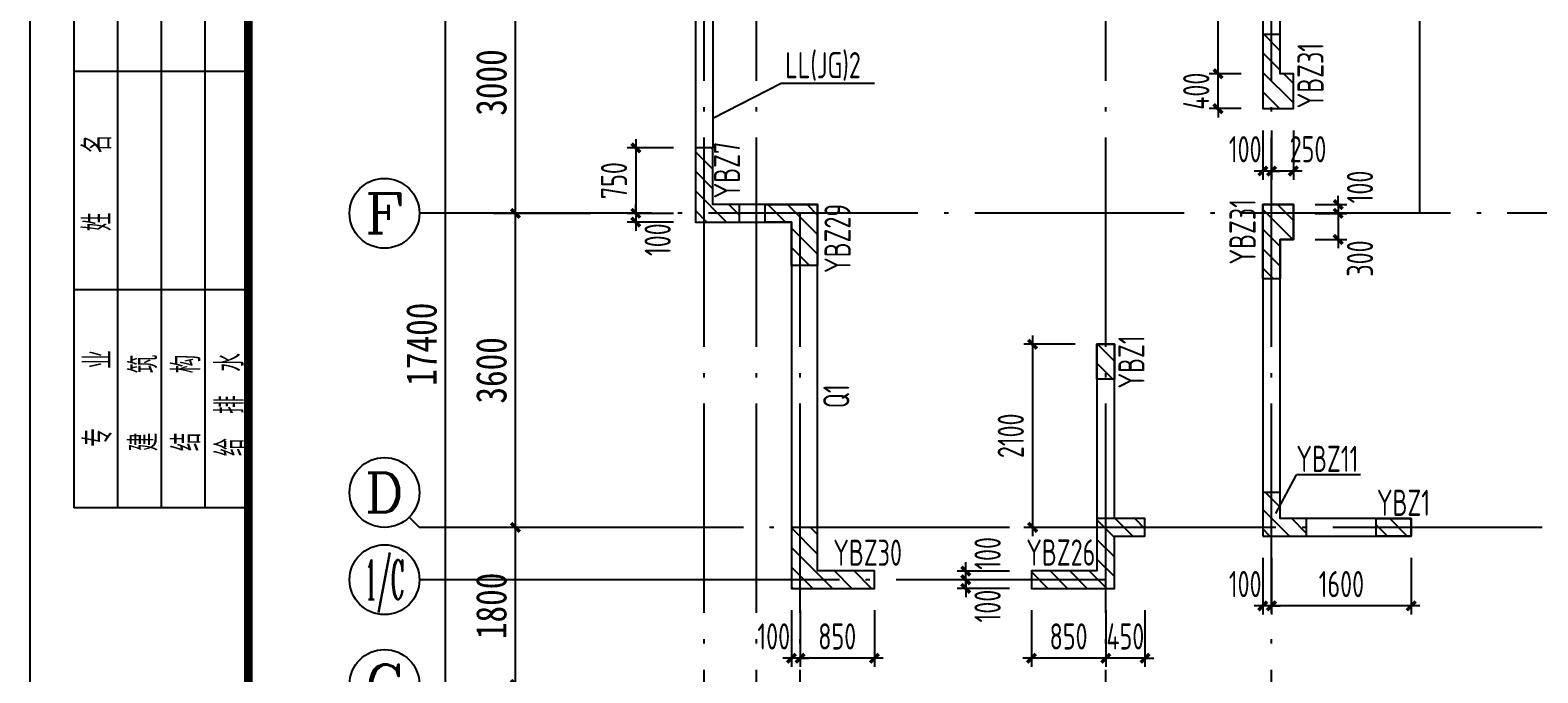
# Model space of a CAD drawing. Extents: x -144902 to 588294, y -160863 to 65494.
# Drawn here: x -20400 to -3130, y -33683 to -26315 of the extents above; entities that cross this region are included whole.
import ezdxf
from ezdxf.enums import TextEntityAlignment as Align

# ---------------------------------------------------------------- set-up
doc = ezdxf.new("R2010")
doc.units = 0
doc.header["$LTSCALE"] = 100
doc.linetypes.add('ACAD_ISO04W100', pattern=[30.5, 24, -3, 0.5, -3])
doc.layers.get('0').update_dxf_attribs({"linetype": 'CONTINUOUS'})
doc.layers.get('Defpoints').update_dxf_attribs({"linetype": 'CONTINUOUS'})
for name, color, linetype in [('1508', 2, 'CONTINUOUS'), ('AXIS', 3, 'CONTINUOUS'), ('AXIS_TEXT', 7, 'CONTINUOUS'), ('colu', 255, 'CONTINUOUS'), ('DIM', 3, 'CONTINUOUS'), ('DOTE', 253, 'ACAD_ISO04W100'), ('hatch1', 253, 'CONTINUOUS'), ('PUB_TITLE', 4, 'CONTINUOUS'), ('TEXT', 7, 'CONTINUOUS'), ('THIN', 7, 'CONTINUOUS'), ('tk', 7, 'CONTINUOUS'), ('剪力墙开洞', 170, 'CONTINUOUS'), ('剪力墙身标注', 7, 'CONTINUOUS'), ('砼墙', 3, 'CONTINUOUS'), ('门', 174, 'CONTINUOUS')]:
    doc.layers.add(name, color=color, linetype=linetype)
doc.styles.add('_HZTXT', font='complex.shx', dxfattribs={"width": 0.7, "bigfont": 'tssdchn.shx'})
doc.styles.add('COMPLEX', font='COMPLEX')
doc.styles.add('DIM_FONT', font='SIMHEI.TTF', dxfattribs={"width": 0.8})
doc.styles.add('DX', font='tssdeng.shx', dxfattribs={"width": 0.7, "bigfont": 'tssdchn.shx'})
doc.styles.get("Standard").update_dxf_attribs({"font": 'tssdeng.shx', "width": 0.7, "bigfont": 'tssdchn.shx'})
doc.styles.add('TSSD_Dimension', font='Tssdeng.shx', dxfattribs={"width": 0.7, "bigfont": 'tssdchn.shx'})
doc.dimstyles.new('_TCH_ARCH&&100', dxfattribs={"dimtxt": 350, "dimasz": 100, "dimexe": 250, "dimexo": 300, "dimgap": 100, "dimtad": 1, "dimdec": 0, "dimzin": 0, "dimdsep": 46, "dimtxsty": 'DIM_FONT', "dimblk": 'ARCHTICK', "dimcen": 0.09, "dimclrt": 7, "dimazin": 2, "dimtfac": 1, "dimtdec": 0, "dimtix": 1, "dimtmove": 2, "dimatfit": 3, "dimfxl": 1, "dimtolj": 1, "dimtzin": 0, "dimarcsym": 0})
doc.dimstyles.new('TSSD_100_100', dxfattribs={"dimtxt": 300, "dimasz": 100, "dimexe": 100, "dimexo": 250, "dimgap": 100, "dimtad": 1, "dimdec": 0, "dimzin": 0, "dimdsep": 46, "dimtxsty": 'TSSD_Dimension', "dimblk": 'ARCHTICK', "dimcen": 0, "dimdle": 100, "dimclrt": 7, "dimadec": 0, "dimazin": 0, "dimtfac": 1, "dimtdec": 0, "dimtix": 1, "dimtmove": 2, "dimatfit": 3, "dimfxl": 1, "dimtolj": 1, "dimtzin": 0, "dimarcsym": 0})
pattern_1 = [(135, (18956.95, -48219.86), (112.2532, 112.2532), [])]
pattern_2 = [(135, (18956.95, -13940.44), (112.2532, 112.2532), [])]

# ---------------------------------------------------------------- blocks, each defined once
blk = doc.blocks.new('A1tk')
at = {"layer": 'PUB_TITLE'}
for p, q in [((500, 58400), (500, 43400)), ((1000, 58400), (1000, 43400)), ((1500, 58400), (1500, 43400)), ((2000, 58400), (2000, 43400)), ((2500, 48400), (500, 48400)), ((2500, 45900), (500, 45900)), ((2500, 43400), (500, 43400))]:
    blk.add_line(p, q, dxfattribs=at)
at = {"layer": 'tk', "color": 5}
blk.add_lwpolyline([(0, 0), (0, 59400), (84100, 59400), (84100, 0)], close=True, dxfattribs=at)
at = {"layer": 'tk', "const_width": 100}
blk.add_lwpolyline([(2500, 1000), (83100, 1000), (83100, 58400), (2500, 58400)], close=True, dxfattribs=at)
at = {"layer": 'PUB_TITLE', "style": 'DX', "width": 0.7}
for s, p in [('姓     名', (752, 47126)), ('专     业', (762, 44655)), ('建     筑', (1283, 44602, 2200)), ('结     构', (1774, 44602, 2200)), ('给  排  水', (2271, 44582, 2200))]:
    blk.add_text(s, height=320, rotation=90, dxfattribs=at).set_placement(p, align=Align.MIDDLE)
blk = doc.blocks.new('_ArchTick')
at = {"color": 0, "linetype": 'ByBlock', "const_width": 0.4}
blk.add_lwpolyline([(-0.5, -0.5), (0.5, 0.5)], dxfattribs=at)
blk = doc.blocks.new('*D743')
at = {"layer": 'Defpoints', "color": 0}
for p in [(-6180, -32115), (-4580, -32115), (-6180, -32915)]:
    blk.add_point(p, dxfattribs=at)
at = {"layer": 'DIM', "color": 0, "lineweight": -2}
for p, q in [((-6180, -32365), (-6180, -33015)), ((-4580, -32365), (-4580, -33015)), ((-4480, -32915), (-6280, -32915))]:
    blk.add_line(p, q, dxfattribs=at)
at = {"layer": 'DIM', "color": 0, "lineweight": -2, "xscale": 100, "yscale": 100, "zscale": 100, "rotation": 180}
blk.add_blockref('_ArchTick', (-6180, -32915), dxfattribs=at)
at = {"layer": 'DIM', "color": 0, "lineweight": -2, "xscale": 100, "yscale": 100, "zscale": 100}
blk.add_blockref('_ArchTick', (-4580, -32915), dxfattribs=at)
at = {"layer": 'DIM', "color": 7, "insert": (-5380, -32665), "char_height": 300, "attachment_point": 5, "style": 'TSSD_Dimension'}
blk.add_mtext('\\A1;1600', dxfattribs=at)
blk = doc.blocks.new('*D744')
at = {"layer": 'Defpoints', "color": 0}
for p in [(-6280, -32115), (-6180, -32115), (-6280, -32915)]:
    blk.add_point(p, dxfattribs=at)
at = {"layer": 'DIM', "color": 0, "lineweight": -2}
for p, q in [((-6280, -32365), (-6280, -33015)), ((-6180, -32365), (-6180, -33015)), ((-6280, -32915), (-6380, -32915)), ((-6180, -32915), (-6280, -32915)), ((-6180, -32915), (-6080, -32915))]:
    blk.add_line(p, q, dxfattribs=at)
at = {"layer": 'DIM', "color": 0, "lineweight": -2, "xscale": 100, "yscale": 100, "zscale": 100}
blk.add_blockref('_ArchTick', (-6280, -32915), dxfattribs=at)
at = {"layer": 'DIM', "color": 0, "lineweight": -2, "xscale": 100, "yscale": 100, "zscale": 100, "rotation": 180}
blk.add_blockref('_ArchTick', (-6180, -32915), dxfattribs=at)
at = {"layer": 'DIM', "color": 7, "insert": (-6482, -32665), "char_height": 300, "attachment_point": 5, "style": 'TSSD_Dimension'}
blk.add_mtext('\\A1;100', dxfattribs=at)
blk = doc.blocks.new('*D745')
at = {"layer": 'Defpoints', "color": 0}
for p in [(-6793, -26815), (-6280, -26815), (-6280, -27215)]:
    blk.add_point(p, dxfattribs=at)
at = {"layer": 'DIM', "color": 0, "lineweight": -2}
for p, q in [((-6793, -26815), (-6793, -26715)), ((-6530, -26815), (-6893, -26815)), ((-6793, -27215), (-6793, -26815)), ((-6530, -27215), (-6893, -27215)), ((-6793, -27215), (-6793, -27315))]:
    blk.add_line(p, q, dxfattribs=at)
at = {"layer": 'DIM', "color": 0, "lineweight": -2, "xscale": 100, "yscale": 100, "zscale": 100}
for p, rotation in [((-6793, -26815), 270), ((-6793, -27215), 90)]:
    blk.add_blockref('_ArchTick', p, dxfattribs=dict(at, rotation=rotation))
at = {"layer": 'DIM', "color": 7, "insert": (-7043, -27015), "char_height": 300, "attachment_point": 5, "rotation": 90, "style": 'TSSD_Dimension'}
blk.add_mtext('\\A1;400', dxfattribs=at)
blk = doc.blocks.new('*D763')
at = {"layer": 'Defpoints', "color": 0}
for p in [(-8080, -32715), (-7630, -32715), (-8080, -33515)]:
    blk.add_point(p, dxfattribs=at)
at = {"layer": 'DIM', "color": 0, "lineweight": -2}
for p, q in [((-8080, -32965), (-8080, -33615)), ((-7630, -32965), (-7630, -33615)), ((-8080, -33515), (-8180, -33515)), ((-7630, -33515), (-8080, -33515)), ((-7630, -33515), (-7530, -33515))]:
    blk.add_line(p, q, dxfattribs=at)
at = {"layer": 'DIM', "color": 0, "lineweight": -2, "xscale": 100, "yscale": 100, "zscale": 100}
blk.add_blockref('_ArchTick', (-8080, -33515), dxfattribs=at)
at = {"layer": 'DIM', "color": 0, "lineweight": -2, "xscale": 100, "yscale": 100, "zscale": 100, "rotation": 180}
blk.add_blockref('_ArchTick', (-7630, -33515), dxfattribs=at)
at = {"layer": 'DIM', "color": 7, "insert": (-7855, -33265), "char_height": 300, "attachment_point": 5, "style": 'TSSD_Dimension'}
blk.add_mtext('\\A1;450', dxfattribs=at)
blk = doc.blocks.new('*D764')
at = {"layer": 'Defpoints', "color": 0}
for p in [(-8930, -32715), (-8080, -32715), (-8930, -33515)]:
    blk.add_point(p, dxfattribs=at)
at = {"layer": 'DIM', "color": 0, "lineweight": -2}
for p, q in [((-8930, -32965), (-8930, -33615)), ((-8080, -32965), (-8080, -33615)), ((-7980, -33515), (-9030, -33515))]:
    blk.add_line(p, q, dxfattribs=at)
at = {"layer": 'DIM', "color": 0, "lineweight": -2, "xscale": 100, "yscale": 100, "zscale": 100, "rotation": 180}
blk.add_blockref('_ArchTick', (-8930, -33515), dxfattribs=at)
at = {"layer": 'DIM', "color": 0, "lineweight": -2, "xscale": 100, "yscale": 100, "zscale": 100}
blk.add_blockref('_ArchTick', (-8080, -33515), dxfattribs=at)
at = {"layer": 'DIM', "color": 7, "insert": (-8505, -33265), "char_height": 300, "attachment_point": 5, "style": 'TSSD_Dimension'}
blk.add_mtext('\\A1;850', dxfattribs=at)
blk = doc.blocks.new('*D856')
at = {"layer": 'Defpoints', "color": 0}
for p in [(-6180, -27215), (-5930, -27215), (-6180, -27930)]:
    blk.add_point(p, dxfattribs=at)
at = {"layer": 'DIM', "color": 0, "lineweight": -2}
for p, q in [((-6180, -27465), (-6180, -28030)), ((-5930, -27465), (-5930, -28030)), ((-5830, -27930), (-6280, -27930))]:
    blk.add_line(p, q, dxfattribs=at)
at = {"layer": 'DIM', "color": 0, "lineweight": -2, "xscale": 100, "yscale": 100, "zscale": 100, "rotation": 180}
blk.add_blockref('_ArchTick', (-6180, -27930), dxfattribs=at)
at = {"layer": 'DIM', "color": 0, "lineweight": -2, "xscale": 100, "yscale": 100, "zscale": 100}
blk.add_blockref('_ArchTick', (-5930, -27930), dxfattribs=at)
at = {"layer": 'DIM', "color": 7, "insert": (-5762, -27680), "char_height": 300, "attachment_point": 5, "style": 'TSSD_Dimension'}
blk.add_mtext('\\A1;250', dxfattribs=at)
blk = doc.blocks.new('*D857')
at = {"layer": 'Defpoints', "color": 0}
for p in [(-6280, -27215), (-6180, -27215), (-6280, -27930)]:
    blk.add_point(p, dxfattribs=at)
at = {"layer": 'DIM', "color": 0, "lineweight": -2}
for p, q in [((-6280, -27465), (-6280, -28030)), ((-6180, -27465), (-6180, -28030)), ((-6280, -27930), (-6380, -27930)), ((-6180, -27930), (-6280, -27930)), ((-6180, -27930), (-6080, -27930))]:
    blk.add_line(p, q, dxfattribs=at)
at = {"layer": 'DIM', "color": 0, "lineweight": -2, "xscale": 100, "yscale": 100, "zscale": 100}
blk.add_blockref('_ArchTick', (-6280, -27930), dxfattribs=at)
at = {"layer": 'DIM', "color": 0, "lineweight": -2, "xscale": 100, "yscale": 100, "zscale": 100, "rotation": 180}
blk.add_blockref('_ArchTick', (-6180, -27930), dxfattribs=at)
at = {"layer": 'DIM', "color": 7, "insert": (-6482, -27680), "char_height": 300, "attachment_point": 5, "style": 'TSSD_Dimension'}
blk.add_mtext('\\A1;100', dxfattribs=at)
blk = doc.blocks.new('*D858')
at = {"layer": 'Defpoints', "color": 0}
for p in [(-5930, -28315), (-5930, -28415), (-5417, -28415)]:
    blk.add_point(p, dxfattribs=at)
at = {"layer": 'DIM', "color": 0, "lineweight": -2}
for p, q in [((-5680, -28315), (-5317, -28315)), ((-5417, -28315), (-5417, -28215)), ((-5417, -28315), (-5417, -28415)), ((-5680, -28415), (-5317, -28415)), ((-5417, -28415), (-5417, -28515))]:
    blk.add_line(p, q, dxfattribs=at)
at = {"layer": 'DIM', "color": 0, "lineweight": -2, "xscale": 100, "yscale": 100, "zscale": 100}
for p, rotation in [((-5417, -28315), 270), ((-5417, -28415), 90)]:
    blk.add_blockref('_ArchTick', p, dxfattribs=dict(at, rotation=rotation))
at = {"layer": 'DIM', "color": 7, "insert": (-5167, -28113), "char_height": 300, "attachment_point": 5, "rotation": 90, "style": 'TSSD_Dimension'}
blk.add_mtext('\\A1;100', dxfattribs=at)
blk = doc.blocks.new('*D859')
at = {"layer": 'Defpoints', "color": 0}
for p in [(-5930, -28415), (-5930, -28715), (-5417, -28715)]:
    blk.add_point(p, dxfattribs=at)
at = {"layer": 'DIM', "color": 0, "lineweight": -2}
for p, q in [((-5417, -28315), (-5417, -28815)), ((-5680, -28415), (-5317, -28415)), ((-5680, -28715), (-5317, -28715))]:
    blk.add_line(p, q, dxfattribs=at)
at = {"layer": 'DIM', "color": 0, "lineweight": -2, "xscale": 100, "yscale": 100, "zscale": 100}
for p, rotation in [((-5417, -28415), 90), ((-5417, -28715), 270)]:
    blk.add_blockref('_ArchTick', p, dxfattribs=dict(at, rotation=rotation))
at = {"layer": 'DIM', "color": 7, "insert": (-5167, -28933), "char_height": 300, "attachment_point": 5, "rotation": 90, "style": 'TSSD_Dimension'}
blk.add_mtext('\\A1;300', dxfattribs=at)
blk = doc.blocks.new('*D860')
at = {"layer": 'Defpoints', "color": 0}
for p in [(-9683, -32615), (-8930, -32615), (-8930, -32715)]:
    blk.add_point(p, dxfattribs=at)
at = {"layer": 'DIM', "color": 0, "lineweight": -2}
for p, q in [((-9180, -32615), (-9783, -32615)), ((-9683, -32615), (-9683, -32515)), ((-9683, -32715), (-9683, -32615)), ((-9180, -32715), (-9783, -32715)), ((-9683, -32715), (-9683, -32815))]:
    blk.add_line(p, q, dxfattribs=at)
at = {"layer": 'DIM', "color": 0, "lineweight": -2, "xscale": 100, "yscale": 100, "zscale": 100}
for p, rotation in [((-9683, -32615), 270), ((-9683, -32715), 90)]:
    blk.add_blockref('_ArchTick', p, dxfattribs=dict(at, rotation=rotation))
at = {"layer": 'DIM', "color": 7, "insert": (-9433, -32917), "char_height": 300, "attachment_point": 5, "rotation": 90, "style": 'TSSD_Dimension'}
blk.add_mtext('\\A1;100', dxfattribs=at)
blk = doc.blocks.new('*D861')
at = {"layer": 'Defpoints', "color": 0}
for p in [(-9683, -32515), (-8930, -32515), (-8930, -32615)]:
    blk.add_point(p, dxfattribs=at)
at = {"layer": 'DIM', "color": 0, "lineweight": -2}
for p, q in [((-9683, -32515), (-9683, -32415)), ((-9180, -32515), (-9783, -32515)), ((-9180, -32615), (-9783, -32615)), ((-9683, -32615), (-9683, -32515)), ((-9683, -32615), (-9683, -32715))]:
    blk.add_line(p, q, dxfattribs=at)
at = {"layer": 'DIM', "color": 0, "lineweight": -2, "xscale": 100, "yscale": 100, "zscale": 100}
for p, rotation in [((-9683, -32515), 270), ((-9683, -32615), 90)]:
    blk.add_blockref('_ArchTick', p, dxfattribs=dict(at, rotation=rotation))
at = {"layer": 'DIM', "color": 7, "insert": (-9433, -32313), "char_height": 300, "attachment_point": 5, "rotation": 90, "style": 'TSSD_Dimension'}
blk.add_mtext('\\A1;100', dxfattribs=at)
blk = doc.blocks.new('*D862')
at = {"layer": 'Defpoints', "color": 0}
for p in [(-8180, -29915), (-8917, -32015), (-8180, -32015)]:
    blk.add_point(p, dxfattribs=at)
at = {"layer": 'DIM', "color": 0, "lineweight": -2}
for p, q in [((-8917, -29815), (-8917, -32115)), ((-8430, -29915), (-9017, -29915)), ((-8430, -32015), (-9017, -32015))]:
    blk.add_line(p, q, dxfattribs=at)
at = {"layer": 'DIM', "color": 0, "lineweight": -2, "xscale": 100, "yscale": 100, "zscale": 100}
for p, rotation in [((-8917, -29915), 90), ((-8917, -32015), 270)]:
    blk.add_blockref('_ArchTick', p, dxfattribs=dict(at, rotation=rotation))
at = {"layer": 'DIM', "color": 7, "insert": (-9167, -30965), "char_height": 300, "attachment_point": 5, "rotation": 90, "style": 'TSSD_Dimension'}
blk.add_mtext('\\A1;2100', dxfattribs=at)
blk = doc.blocks.new('*D863')
at = {"layer": 'Defpoints', "color": 0}
for p in [(-11580, -32715), (-10730, -32715), (-11580, -33515)]:
    blk.add_point(p, dxfattribs=at)
at = {"layer": 'DIM', "color": 0, "lineweight": -2}
for p, q in [((-11580, -32965), (-11580, -33615)), ((-10730, -32965), (-10730, -33615)), ((-10630, -33515), (-11680, -33515))]:
    blk.add_line(p, q, dxfattribs=at)
at = {"layer": 'DIM', "color": 0, "lineweight": -2, "xscale": 100, "yscale": 100, "zscale": 100, "rotation": 180}
blk.add_blockref('_ArchTick', (-11580, -33515), dxfattribs=at)
at = {"layer": 'DIM', "color": 0, "lineweight": -2, "xscale": 100, "yscale": 100, "zscale": 100}
blk.add_blockref('_ArchTick', (-10730, -33515), dxfattribs=at)
at = {"layer": 'DIM', "color": 7, "insert": (-11155, -33265), "char_height": 300, "attachment_point": 5, "style": 'TSSD_Dimension'}
blk.add_mtext('\\A1;850', dxfattribs=at)
blk = doc.blocks.new('*D864')
at = {"layer": 'Defpoints', "color": 0}
for p in [(-11680, -32715), (-11580, -32715), (-11680, -33515)]:
    blk.add_point(p, dxfattribs=at)
at = {"layer": 'DIM', "color": 0, "lineweight": -2}
for p, q in [((-11680, -32965), (-11680, -33615)), ((-11580, -32965), (-11580, -33615)), ((-11680, -33515), (-11780, -33515)), ((-11580, -33515), (-11680, -33515)), ((-11580, -33515), (-11480, -33515))]:
    blk.add_line(p, q, dxfattribs=at)
at = {"layer": 'DIM', "color": 0, "lineweight": -2, "xscale": 100, "yscale": 100, "zscale": 100}
blk.add_blockref('_ArchTick', (-11680, -33515), dxfattribs=at)
at = {"layer": 'DIM', "color": 0, "lineweight": -2, "xscale": 100, "yscale": 100, "zscale": 100, "rotation": 180}
blk.add_blockref('_ArchTick', (-11580, -33515), dxfattribs=at)
at = {"layer": 'DIM', "color": 7, "insert": (-11882, -33265), "char_height": 300, "attachment_point": 5, "style": 'TSSD_Dimension'}
blk.add_mtext('\\A1;100', dxfattribs=at)
blk = doc.blocks.new('*D865')
at = {"layer": 'Defpoints', "color": 0}
for p in [(-12780, -27665), (-13462, -28415), (-12780, -28415)]:
    blk.add_point(p, dxfattribs=at)
at = {"layer": 'DIM', "color": 0, "lineweight": -2}
for p, q in [((-13462, -27565), (-13462, -28515)), ((-13030, -27665), (-13562, -27665)), ((-13030, -28415), (-13562, -28415))]:
    blk.add_line(p, q, dxfattribs=at)
at = {"layer": 'DIM', "color": 0, "lineweight": -2, "xscale": 100, "yscale": 100, "zscale": 100}
for p, rotation in [((-13462, -27665), 90), ((-13462, -28415), 270)]:
    blk.add_blockref('_ArchTick', p, dxfattribs=dict(at, rotation=rotation))
at = {"layer": 'DIM', "color": 7, "insert": (-13712, -28040), "char_height": 300, "attachment_point": 5, "rotation": 90, "style": 'TSSD_Dimension'}
blk.add_mtext('\\A1;750', dxfattribs=at)
blk = doc.blocks.new('*D866')
at = {"layer": 'Defpoints', "color": 0}
for p in [(-12780, -28415), (-13462, -28515), (-12780, -28515)]:
    blk.add_point(p, dxfattribs=at)
at = {"layer": 'DIM', "color": 0, "lineweight": -2}
for p, q in [((-13462, -28415), (-13462, -28315)), ((-13030, -28415), (-13562, -28415)), ((-13462, -28415), (-13462, -28515)), ((-13030, -28515), (-13562, -28515)), ((-13462, -28515), (-13462, -28615))]:
    blk.add_line(p, q, dxfattribs=at)
at = {"layer": 'DIM', "color": 0, "lineweight": -2, "xscale": 100, "yscale": 100, "zscale": 100}
for p, rotation in [((-13462, -28415), 270), ((-13462, -28515), 90)]:
    blk.add_blockref('_ArchTick', p, dxfattribs=dict(at, rotation=rotation))
at = {"layer": 'DIM', "color": 7, "insert": (-13212, -28717), "char_height": 300, "attachment_point": 5, "rotation": 90, "style": 'TSSD_Dimension'}
blk.add_mtext('\\A1;100', dxfattribs=at)
blk = doc.blocks.new('*D905')
at = {"layer": 'Defpoints', "color": 0}
for p in [(-6793, -23915), (-6280, -23915), (-6280, -26815)]:
    blk.add_point(p, dxfattribs=at)
at = {"layer": 'DIM', "color": 0, "lineweight": -2}
for p, q in [((-6793, -26915), (-6793, -23815)), ((-6530, -23915), (-6893, -23915)), ((-6530, -26815), (-6893, -26815))]:
    blk.add_line(p, q, dxfattribs=at)
at = {"layer": 'DIM', "color": 0, "lineweight": -2, "xscale": 100, "yscale": 100, "zscale": 100}
for p, rotation in [((-6793, -23915), 90), ((-6793, -26815), 270)]:
    blk.add_blockref('_ArchTick', p, dxfattribs=dict(at, rotation=rotation))
at = {"layer": 'DIM', "color": 7, "insert": (-7043, -25365), "char_height": 300, "attachment_point": 5, "rotation": 90, "style": 'TSSD_Dimension'}
blk.add_mtext('\\A1;2900', dxfattribs=at)
blk = doc.blocks.new('*D912')
at = {"layer": 'AXIS', "color": 0, "lineweight": -2}
for p, q in [((-13980, -32015), (-15091, -32015)), ((-14841, -33815), (-14841, -32015)), ((-13980, -33815), (-15091, -33815))]:
    blk.add_line(p, q, dxfattribs=at)
at = {"layer": 'Defpoints', "color": 0}
for p in [(-14841, -32015), (-13680, -32015), (-13680, -33815)]:
    blk.add_point(p, dxfattribs=at)
at = {"layer": 'AXIS', "color": 0, "lineweight": -2, "xscale": 100, "yscale": 100, "zscale": 100}
for p, rotation in [((-14841, -32015), 90), ((-14841, -33815), 270)]:
    blk.add_blockref('_ArchTick', p, dxfattribs=dict(at, rotation=rotation))
at = {"layer": 'AXIS', "color": 7, "insert": (-15116, -32915), "char_height": 350, "attachment_point": 5, "rotation": 90, "style": 'DIM_FONT'}
blk.add_mtext('\\A1;1800', dxfattribs=at)
blk = doc.blocks.new('*D913')
at = {"layer": 'AXIS', "color": 0, "lineweight": -2}
for p, q in [((-13980, -28415), (-15091, -28415)), ((-14841, -32015), (-14841, -28415)), ((-13980, -32015), (-15091, -32015))]:
    blk.add_line(p, q, dxfattribs=at)
at = {"layer": 'Defpoints', "color": 0}
for p in [(-14841, -28415), (-13680, -28415), (-13680, -32015)]:
    blk.add_point(p, dxfattribs=at)
at = {"layer": 'AXIS', "color": 0, "lineweight": -2, "xscale": 100, "yscale": 100, "zscale": 100}
for p, rotation in [((-14841, -28415), 90), ((-14841, -32015), 270)]:
    blk.add_blockref('_ArchTick', p, dxfattribs=dict(at, rotation=rotation))
at = {"layer": 'AXIS', "color": 7, "insert": (-15116, -30215), "char_height": 350, "attachment_point": 5, "rotation": 90, "style": 'DIM_FONT'}
blk.add_mtext('\\A1;3600', dxfattribs=at)
blk = doc.blocks.new('*D914')
at = {"layer": 'AXIS', "color": 0, "lineweight": -2}
for p, q in [((-13980, -25415), (-15091, -25415)), ((-14841, -28415), (-14841, -25415)), ((-13980, -28415), (-15091, -28415))]:
    blk.add_line(p, q, dxfattribs=at)
at = {"layer": 'Defpoints', "color": 0}
for p in [(-14841, -25415), (-13680, -25415), (-13680, -28415)]:
    blk.add_point(p, dxfattribs=at)
at = {"layer": 'AXIS', "color": 0, "lineweight": -2, "xscale": 100, "yscale": 100, "zscale": 100}
for p, rotation in [((-14841, -25415), 90), ((-14841, -28415), 270)]:
    blk.add_blockref('_ArchTick', p, dxfattribs=dict(at, rotation=rotation))
at = {"layer": 'AXIS', "color": 7, "insert": (-15116, -26915), "char_height": 350, "attachment_point": 5, "rotation": 90, "style": 'DIM_FONT'}
blk.add_mtext('\\A1;3000', dxfattribs=at)
blk = doc.blocks.new('*D917')
at = {"layer": 'AXIS', "color": 0, "lineweight": -2}
for p, q in [((-13980, -21215), (-15891, -21215)), ((-15641, -38615), (-15641, -21215)), ((-13980, -38615), (-15891, -38615))]:
    blk.add_line(p, q, dxfattribs=at)
at = {"layer": 'Defpoints', "color": 0}
for p in [(-15641, -21215), (-13680, -21215, 0), (-13680, -38615)]:
    blk.add_point(p, dxfattribs=at)
at = {"layer": 'AXIS', "color": 0, "lineweight": -2, "xscale": 100, "yscale": 100, "zscale": 100}
for p, rotation in [((-15641, -21215), 90), ((-15641, -38615), 270)]:
    blk.add_blockref('_ArchTick', p, dxfattribs=dict(at, rotation=rotation))
at = {"layer": 'AXIS', "color": 7, "insert": (-15916, -29915), "char_height": 350, "attachment_point": 5, "rotation": 90, "style": 'DIM_FONT'}
blk.add_mtext('\\A1;17400', dxfattribs=at)
blk = doc.blocks.new('_AXISO')
blk.add_circle((0, 0), 0.5)
at = {"layer": 'AXIS_TEXT', "style": 'COMPLEX', "width": 1.041667}
blk.add_attdef('A', text='', height=0.56, dxfattribs=at).set_placement((-0.25, -0.28), (0.25, -0.28), align=Align.FIT)

msp = doc.modelspace()

# ---------------------------------------------------------------- hatches: boundary and pattern name
at = {"layer": 'hatch1'}
h = msp.add_hatch(dxfattribs=at)
h.set_pattern_fill('ANSI31', color=256, scale=50, style=0)
h.set_pattern_definition(pattern_1)
h.paths.add_polyline_path([(-6079.893, -26814.747), (-6079.893, -26364.747), (-6279.893, -26364.747), (-6279.893, -27214.747), (-5929.893, -27214.747), (-5929.893, -26814.747)])
h = msp.add_hatch(dxfattribs=at)
h.set_pattern_fill('ANSI31', color=256, scale=50, style=0)
h.set_pattern_definition(pattern_1)
h.paths.add_polyline_path([(-12579.893, -27664.746), (-12579.893, -28314.747), (-12279.893, -28314.75), (-12279.893, -28514.744), (-12779.902, -28514.744), (-12779.893, -27664.746)])
h = msp.add_hatch(dxfattribs=at)
h.set_pattern_fill('ANSI31', color=256, scale=50, style=0)
h.set_pattern_definition(pattern_1)
h.paths.add_polyline_path([(-11979.893, -28314.753), (-11379.888, -28314.759), (-11379.893, -29014.755), (-11679.893, -29014.755), (-11679.893, -28514.744), (-11979.893, -28514.744)])
h = msp.add_hatch(dxfattribs=at)
h.set_pattern_fill('ANSI31', color=256, scale=50, style=0)
h.set_pattern_definition(pattern_1)
h.paths.add_polyline_path([(-6079.893, -28714.746), (-6079.893, -29164.746), (-6279.893, -29164.746), (-6279.893, -28314.746), (-5929.893, -28314.746), (-5929.893, -28714.746)])
h = msp.add_hatch(dxfattribs=at)
h.set_pattern_fill('ANSI31', color=256, scale=50, style=0)
h.set_pattern_definition(pattern_2)
h.paths.add_polyline_path([(-7979.893, -29914.757), (-7979.893, -30314.757), (-8179.893, -30314.757), (-8179.893, -29914.757)])
h = msp.add_hatch(dxfattribs=at)
h.set_pattern_fill('ANSI31', color=256, scale=50, style=0)
h.set_pattern_definition(pattern_2)
h.paths.add_polyline_path([(-6279.893, -32114.757), (-5780.38, -32114.757), (-5780.38, -31914.76), (-6080.38, -31914.76), (-6080.351, -31614.772), (-6279.904, -31614.764)])
h = msp.add_hatch(dxfattribs=at)
h.set_pattern_fill('ANSI31', color=256, scale=50, style=0)
h.set_pattern_definition(pattern_2)
h.paths.add_polyline_path([(-7629.893, -31914.746), (-8179.893, -31914.746), (-8179.893, -32514.746), (-8929.893, -32514.746), (-8929.893, -32714.746), (-7979.893, -32714.746), (-7979.893, -32114.746), (-7629.893, -32114.746)])
h = msp.add_hatch(dxfattribs=at)
h.set_pattern_fill('ANSI31', color=256, scale=50, style=0)
h.set_pattern_definition(pattern_2)
h.paths.add_polyline_path([(-4579.893, -32114.757), (-4979.893, -32114.757), (-4979.893, -31914.757), (-4579.893, -31914.757)])
h = msp.add_hatch(dxfattribs=at)
h.set_pattern_fill('ANSI31', color=256, scale=50, style=0)
h.set_pattern_definition(pattern_2)
h.paths.add_polyline_path([(-10729.893, -32514.746), (-11379.893, -32514.746), (-11379.893, -32014.746), (-11679.893, -32014.746), (-11679.893, -32714.746), (-10729.893, -32714.746)])

# ---------------------------------------------------------------- linework, layer by layer
at = {"layer": 'AXIS'}
for p, q in [((-13279.893, -28414.757, 0), (-15941.251, -28414.757, 0)), ((-16058.409, -31897.6, 0), (-15941.251, -32014.757, 0)), ((-13279.893, -32014.757, 0), (-15941.251, -32014.757, 0)), ((-13279.893, -32614.757, 0), (-15941.251, -32614.757, 0))]:
    msp.add_line(p, q, dxfattribs=at)
at = {"layer": 'colu', "color": 1}
msp.add_line((-12279.893, -28314.747, 0), (-12279.893, -28514.749, 0), dxfattribs=at)
at = {"layer": 'colu', "color": 1, "elevation": 0}
for points in [[(-6079.893, -26814.747), (-6079.893, -26364.747), (-6279.893, -26364.747), (-6279.893, -27214.747), (-5929.893, -27214.747), (-5929.893, -26814.747), (-6079.893, -26814.747)], [(-12279.893, -28314.75), (-12579.893, -28314.747), (-12579.893, -27664.746), (-12779.893, -27664.746), (-12779.902, -28514.744), (-12279.893, -28514.744)], [(-11679.893, -28514.744), (-11979.893, -28514.744), (-11979.893, -28314.753), (-11379.888, -28314.759), (-11379.893, -29014.755), (-11679.893, -29014.755), (-11679.893, -28514.755)], [(-6079.893, -28714.746), (-6079.893, -29164.746), (-6279.893, -29164.746), (-6279.893, -28314.746), (-5929.893, -28314.746), (-5929.893, -28714.746), (-6079.893, -28714.746)], [(-7979.893, -29914.757), (-7979.893, -30314.757), (-8179.893, -30314.757), (-8179.893, -29914.757), (-7979.893, -29914.757)], [(-7629.893, -31914.746), (-8179.893, -31914.746), (-8179.893, -32514.746), (-8929.893, -32514.746), (-8929.893, -32714.746), (-7979.893, -32714.746), (-7979.893, -32114.746), (-7629.893, -32114.746), (-7629.893, -31914.746)], [(-4579.893, -32114.757), (-4979.893, -32114.757), (-4979.893, -31914.757), (-4579.893, -31914.757), (-4579.893, -32114.757)], [(-10729.893, -32514.746), (-11379.893, -32514.746), (-11379.893, -32014.746), (-11679.893, -32014.746), (-11679.893, -32714.746), (-10729.893, -32714.746), (-10729.893, -32514.746)]]:
    msp.add_lwpolyline(points, dxfattribs=at)
at = {"layer": 'colu', "color": 1}
msp.add_lwpolyline([(-6279.893, -32114.757), (-5780.38, -32114.757), (-5780.38, -31914.76), (-6080.38, -31914.76), (-6080.351, -31614.772), (-6279.904, -31614.764), (-6279.893, -32114.757)], dxfattribs=at)
at = {"layer": 'DOTE'}
for p, q in [((-12679.893, -39096.366), (-12679.893, -20214.757)), ((-12079.893, -39096.366), (-12079.893, -20214.757)), ((-8079.893, -39096.366), (-8079.893, -20214.757)), ((-6179.893, -39096.366), (-6179.893, -20214.757)), ((-4479.893, -28414.757), (-4479.893, -20214.757)), ((17220.107, -28414.757), (-13279.893, -28414.757)), ((-11579.893, -39096.366), (-11579.893, -28414.757)), ((27420.107, -32014.757), (-13679.893, -32014.757)), ((-8079.893, -32614.757), (-13679.893, -32614.757))]:
    msp.add_line(p, q, dxfattribs=at)
at = {"layer": 'THIN', "color": 200}
for p in [(-6132.404, -31856.265), (-5162.181, -31414.024)]:
    msp.add_line(p, (-5892.985, -31414.024), dxfattribs=at)
at = {"layer": '剪力墙开洞', "elevation": 0}
msp.add_lwpolyline([(-12579.893, -27322.765), (-11798.331, -26921.816), (-10728.95, -26921.818)], dxfattribs=at)
at = {"layer": '砼墙', "elevation": 0}
for points in [[(-5729.893, -24014.746), (-5729.893, -23814.746), (-6279.893, -23814.746), (-6279.893, -27214.747), (-5929.893, -27214.747), (-5929.893, -26814.747), (-6079.893, -26814.747), (-6079.893, -24014.746)], [(-12779.893, -28514.744), (-11679.893, -28514.755), (-11679.893, -32714.746), (-10729.893, -32714.746), (-10729.893, -32514.746), (-11379.893, -32514.746), (-11379.893, -28314.759), (-12579.893, -28314.747), (-12579.893, -27664.746), (-12779.893, -27664.746)], [(-6279.893, -32114.757), (-4579.893, -32114.757), (-4579.893, -31914.757), (-6079.893, -31914.757), (-6079.893, -28714.746), (-5929.893, -28714.746), (-5929.893, -28314.746), (-6279.893, -28314.746)], [(-8929.893, -32714.746), (-7979.893, -32714.746), (-7979.893, -32114.746), (-7629.893, -32114.746), (-7629.893, -31914.746), (-7979.893, -31914.746), (-7979.893, -29914.757), (-8179.893, -29914.757), (-8179.893, -32514.746), (-8929.893, -32514.746)]]:
    msp.add_lwpolyline(points, close=True, dxfattribs=at)
at = {"layer": '门'}
for p, q in [((-12779.893, -26164.746), (-12779.893, -27664.746)), ((-12579.893, -26164.746, 0), (-12579.893, -27664.746, 0))]:
    msp.add_line(p, q, dxfattribs=at)

# ---------------------------------------------------------------- block references
at = {"layer": '1508'}
msp.add_blockref('A1tk', (-20399.668, -75190.729), dxfattribs=at)
at = {"layer": 'AXIS'}
ref = msp.add_blockref('_AXISO', (-16341.251, -28414.757, 0), dxfattribs=dict(at, xscale=800, yscale=800, zscale=800))
ref.add_attrib('A', 'F', dxfattribs={"layer": 'AXIS_TEXT', "height": 452.548, "style": '_HZTXT', "width": 1.3125}).set_placement((-16567.526, -28641.031, 0), (-16114.977, -28641.031, 0), align=Align.FIT)
ref = msp.add_blockref('_AXISO', (-16341.251, -31614.757, 0), dxfattribs=dict(at, xscale=800, yscale=800, zscale=800))
ref.add_attrib('A', 'D', dxfattribs={"layer": 'AXIS_TEXT', "height": 452.548, "style": '_HZTXT', "width": 1.235294}).set_placement((-16567.526, -31841.031, 0), (-16114.977, -31841.031, 0), align=Align.FIT)
ref = msp.add_blockref('_AXISO', (-16341.251, -32614.757, 0), dxfattribs=dict(at, xscale=800, yscale=800, zscale=800))
ref.add_attrib('A', '1/C', dxfattribs={"layer": 'AXIS_TEXT', "height": 452.5483, "style": '_HZTXT', "width": 0.403846}).set_placement((-16567.526, -32841.031, 0), (-16114.977, -32841.031, 0), align=Align.FIT)
ref = msp.add_blockref('_AXISO', (-16341.251, -33814.757, 0), dxfattribs=dict(at, xscale=800, yscale=800, zscale=800))
ref.add_attrib('A', 'C', dxfattribs={"layer": 'AXIS_TEXT', "height": 452.548, "style": '_HZTXT', "width": 1.4}).set_placement((-16567.526, -34041.031, 0), (-16114.977, -34041.031, 0), align=Align.FIT)

# ---------------------------------------------------------------- texts
at = {"layer": 'TEXT', "color": 200, "width": 0.7}
for s, p in [('YBZ31', (-5584.235, -27212.228)), ('YBZ7', (-12267.781, -28244.438)), ('YBZ31', (-6362.554, -29002.308)), ('YBZ29', (-11001.204, -29099.099)), ('YBZ1', (-7635.681, -30423.627))]:
    msp.add_text(s, height=300, rotation=90, dxfattribs=at).set_placement(p)
for s, p in [('YBZ11', (-5895.933, -31379.162)), ('YBZ1', (-4973.732, -31882.636)), ('YBZ30', (-11200.974, -32455.149)), ('YBZ26', (-8990.385, -32453.046))]:
    msp.add_text(s, height=300, dxfattribs=at).set_placement(p)
at = {"layer": '剪力墙开洞', "width": 0.7}
msp.add_text('LL(JG)2', height=300, dxfattribs=at).set_placement((-11751.11, -26866.236, 0))
at = {"layer": '剪力墙身标注', "color": 3, "width": 0.7}
msp.add_text('Q1', height=300, rotation=90, dxfattribs=at).set_placement((-11015.597, -30650.05))

# ---------------------------------------------------------------- dimensions: what is measured, and where the dimension line sits
at = {"layer": 'AXIS'}
for p1, p2, distance, picture, middle in [((-13679.893, -38614.757, 0), (-13679.893, -21214.757), 1961.358, '*D917', (-15916.251, -29914.757, 0)), ((-13679.893, -28414.757, 0), (-13679.893, -25414.757, 0), 1161.358, '*D914', (-15116.251, -26914.757, 0)), ((-13679.893, -32014.757, 0), (-13679.893, -28414.757, 0), 1161.358, '*D913', (-15116.251, -30214.757, 0)), ((-13679.893, -33814.757, 0), (-13679.893, -32014.757, 0), 1161.358, '*D912', (-15116.251, -32914.757, 0))]:
    dim = msp.add_aligned_dim(p1=p1, p2=p2, distance=distance, dimstyle='_TCH_ARCH&&100', dxfattribs=at)
    dim.commit()
    dim.dimension.update_dxf_attribs({"geometry": picture, "text_midpoint": middle})
at = {"layer": 'DIM'}
for p1, p2, distance, picture, middle in [((-6279.893, -26814.747), (-6279.893, -23914.757), 512.873, '*D905', (-7042.766, -25364.752)), ((-6279.893, -27214.747), (-6279.893, -26814.747), 512.873, '*D745', (-7042.766, -27014.747)), ((-4579.893, -32114.757), (-6179.893, -32114.757), 800, '*D743', (-5379.893, -32664.757)), ((-8079.893, -32714.746), (-8929.893, -32714.746), 800, '*D764', (-8504.893, -33264.746)), ((-7629.893, -32714.746), (-8079.893, -32714.746), 800, '*D763', (-7854.893, -33264.746))]:
    dim = msp.add_aligned_dim(p1=p1, p2=p2, distance=distance, dimstyle='TSSD_100_100', dxfattribs=at)
    dim.commit()
    dim.dimension.update_dxf_attribs({"geometry": picture, "text_midpoint": middle})
for base, p1, p2, angle, picture, middle, dimtype in [((-6279.893, -27930.317), (-6179.893, -27214.747), (-6279.893, -27214.747), 180, '*D857', (-6481.816, -27680.317), 160), ((-6179.893, -27930.317), (-5929.893, -27214.747), (-6179.893, -27214.747), 180, '*D856', (-5761.816, -27680.317), 160), ((-5417.344, -28414.757), (-5929.893, -28314.746), (-5929.893, -28414.757), 90, '*D858', (-5167.344, -28112.823), 160), ((-13461.885, -28514.744), (-12779.893, -28414.757), (-12779.893, -28514.744), 90, '*D866', (-13211.885, -28716.667), 160), ((-5417.344, -28714.746), (-5929.893, -28414.757), (-5929.893, -28714.746), 90, '*D859', (-5167.344, -28932.823), 160), ((-9683.465, -32514.746), (-8929.893, -32614.757), (-8929.893, -32514.746), 90, '*D861', (-9433.465, -32312.823), 160), ((-6279.893, -32914.757), (-6179.893, -32114.757), (-6279.893, -32114.757), 180, '*D744', (-6481.816, -32664.757), 161), ((-9683.465, -32614.757), (-8929.893, -32714.746), (-8929.893, -32614.757), 90, '*D860', (-9433.465, -32916.67), 160), ((-11679.893, -33514.746), (-11579.893, -32714.746), (-11679.893, -32714.746), 180, '*D864', (-11881.816, -33264.746), 160)]:
    dim = msp.add_linear_dim(base=base, p1=p1, p2=p2, angle=angle, dimstyle='TSSD_100_100', dxfattribs=at)
    dim.commit()
    dim.dimension.update_dxf_attribs({"geometry": picture, "text_midpoint": middle, "dimtype": dimtype})
for base, p1, p2, angle, picture, middle in [((-13461.885, -28414.757), (-12779.893, -27664.746), (-12779.893, -28414.757), 90, '*D865', (-13711.885, -28039.751)), ((-8916.624, -32014.757), (-8179.893, -29914.757), (-8179.893, -32014.757), 90, '*D862', (-9166.624, -30964.757)), ((-11579.893, -33514.746), (-10729.893, -32714.746), (-11579.893, -32714.746), 180, '*D863', (-11154.893, -33264.746))]:
    dim = msp.add_linear_dim(base=base, p1=p1, p2=p2, angle=angle, dimstyle='TSSD_100_100', dxfattribs=at)
    dim.commit()
    dim.dimension.update_dxf_attribs({"geometry": picture, "text_midpoint": middle})

doc.saveas('drawing.dxf')
